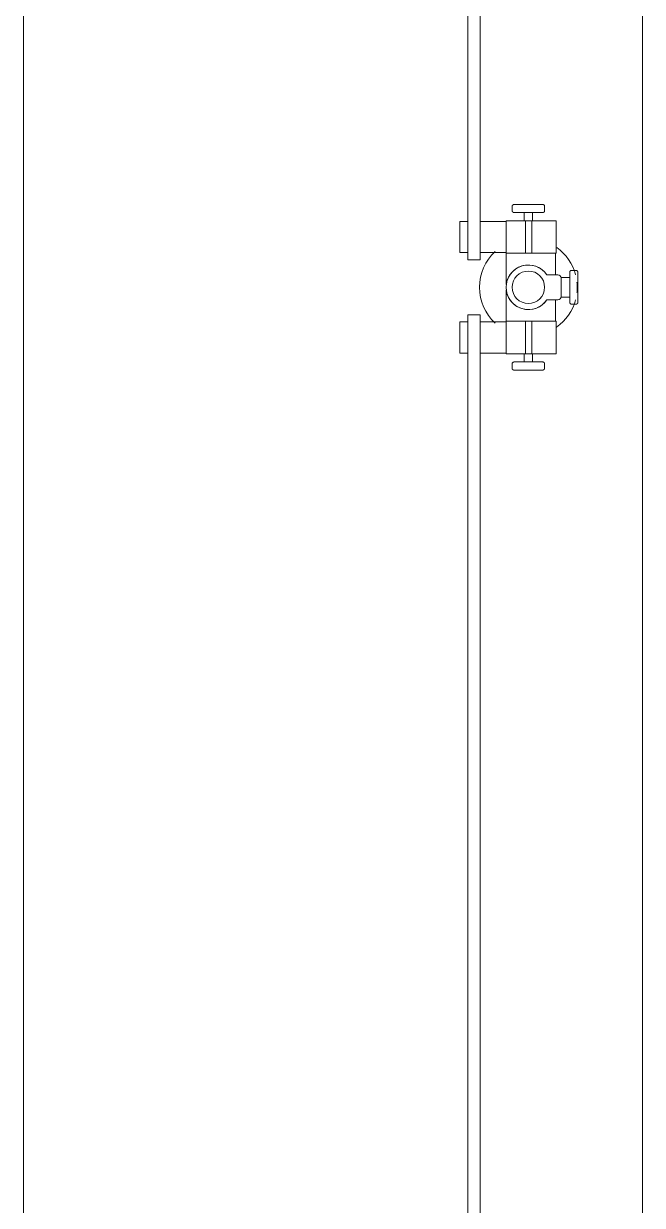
# Model space of a CAD drawing. Header units: inches. Extents: x -460 to 10305, y -938 to 5356.
# Drawn here: x 517.3 to 536.3, y 208.77 to 245.06 of the extents above; entities that cross this region are included whole.
import ezdxf

# ---------------------------------------------------------------- set-up
doc = ezdxf.new("R2010")
doc.units = ezdxf.units.IN
doc.header["$MEASUREMENT"] = 0
doc.layers.add('01-0263-G-DWG-BFP-ARCH$0$SP-CASE', color=11, linetype='Continuous', lineweight=13)

# ---------------------------------------------------------------- blocks, each defined once
blk = doc.blocks.new('01-0263-G-DWG-BFP-ARCH', base_point=(1295.158, 1352.862))
at = {"layer": '01-0263-G-DWG-BFP-ARCH$0$SP-CASE'}
for p, q in [((1812.195, 1522.069), (1812.195, 1772.819)), ((1831.195, 1522.069), (1831.195, 1694.507)), ((1825.835, 1588.41), (1825.835, 1646.223)), ((1826.21, 1646.223), (1826.21, 1588.41)), ((1827.195, 1589.048), (1827.195, 1588.923)), ((1827.57, 1588.86), (1827.57, 1588.61)), ((1827.695, 1588.86), (1827.57, 1588.86)), ((1827.82, 1588.86), (1827.695, 1588.86)), ((1827.82, 1588.61), (1827.82, 1588.86)), ((1828.195, 1588.923), (1828.195, 1589.048)), ((1825.835, 1588.589), (1825.585, 1588.589)), ((1825.585, 1588.11), (1825.585, 1588.589)), ((1825.835, 1587.41), (1825.835, 1588.41)), ((1827.015, 1588.589), (1826.21, 1588.589)), ((1826.21, 1588.41), (1826.21, 1587.41)), ((1827.61, 1588.61), (1827.015, 1588.61)), ((1827.015, 1587.61), (1827.015, 1588.61)), ((1827.61, 1588.61), (1827.796, 1588.61)), ((1827.61, 1588.61), (1827.61, 1587.61)), ((1827.796, 1588.61), (1828.545, 1588.61)), ((1827.796, 1587.61), (1827.796, 1588.61)), ((1828.545, 1587.61), (1828.545, 1588.61)), ((1825.585, 1587.632), (1825.585, 1588.11)), ((1825.585, 1587.632), (1825.835, 1587.632)), ((1825.835, 1587.41), (1826.21, 1587.41)), ((1826.21, 1587.632), (1827.015, 1587.632)), ((1827.015, 1587.61), (1827.015, 1586.647)), ((1827.015, 1587.61), (1827.61, 1587.61)), ((1827.796, 1587.61), (1827.61, 1587.61)), ((1828.545, 1587.61), (1827.796, 1587.61)), ((1828.524, 1586.951), (1828.524, 1587.61)), ((1829.155, 1587.085), (1829.025, 1587.085)), ((1829.155, 1587.085), (1829.025, 1587.085)), ((1828.262, 1586.951), (1828.524, 1586.951)), ((1828.602, 1586.951), (1828.262, 1586.951)), ((1828.602, 1586.951), (1828.262, 1586.951)), ((1828.963, 1586.866), (1828.703, 1586.866)), ((1828.963, 1586.866), (1828.703, 1586.866)), ((1828.703, 1586.282), (1828.703, 1586.851)), ((1828.703, 1586.282), (1828.703, 1586.851)), ((1828.963, 1586.566), (1828.963, 1586.826)), ((1828.963, 1586.826), (1828.963, 1586.566)), ((1827.015, 1586.485), (1827.015, 1585.523)), ((1828.703, 1586.266), (1828.963, 1586.266)), ((1828.703, 1586.266), (1828.963, 1586.266)), ((1828.963, 1586.307), (1828.963, 1586.566)), ((1828.963, 1586.566), (1828.963, 1586.307)), ((1828.262, 1586.181), (1828.602, 1586.181)), ((1828.524, 1586.181), (1828.262, 1586.181)), ((1828.262, 1586.181), (1828.602, 1586.181)), ((1828.524, 1585.523), (1828.524, 1586.181)), ((1829.025, 1586.048), (1829.155, 1586.048)), ((1829.025, 1586.048), (1829.155, 1586.048)), ((1825.835, 1585.501), (1825.585, 1585.501)), ((1825.585, 1585.023), (1825.585, 1585.501)), ((1826.21, 1585.723), (1825.835, 1585.723)), ((1825.835, 1584.723), (1825.835, 1585.723)), ((1826.21, 1585.723), (1826.21, 1584.723)), ((1827.015, 1585.501), (1826.21, 1585.501)), ((1827.61, 1585.523), (1827.015, 1585.523)), ((1827.015, 1584.523), (1827.015, 1585.523)), ((1827.61, 1585.523), (1827.015, 1585.523)), ((1827.015, 1585.523), (1827.61, 1585.523)), ((1827.61, 1585.523), (1827.61, 1584.523)), ((1827.61, 1585.523), (1827.796, 1585.523)), ((1827.796, 1585.523), (1828.545, 1585.523)), ((1827.796, 1584.523), (1827.796, 1585.523)), ((1828.545, 1584.523), (1828.545, 1585.523)), ((1825.585, 1584.544), (1825.585, 1585.023)), ((1825.585, 1584.544), (1825.835, 1584.544)), ((1825.835, 1526.91), (1825.835, 1584.723)), ((1826.21, 1584.723), (1826.21, 1526.91)), ((1826.21, 1584.544), (1827.015, 1584.544)), ((1827.015, 1584.523), (1827.61, 1584.523)), ((1827.015, 1584.523), (1827.61, 1584.523)), ((1827.61, 1584.523), (1827.015, 1584.523)), ((1827.57, 1584.523), (1827.57, 1584.273)), ((1827.796, 1584.523), (1827.61, 1584.523)), ((1828.545, 1584.523), (1827.796, 1584.523)), ((1827.82, 1584.273), (1827.82, 1584.523)), ((1827.195, 1584.21), (1827.195, 1584.085)), ((1827.695, 1584.273), (1827.57, 1584.273)), ((1827.82, 1584.273), (1827.695, 1584.273)), ((1828.195, 1584.085), (1828.195, 1584.21))]:
    blk.add_line(p, q, dxfattribs=at)
for points in [[(1827.195, 1589.048), (1827.195, 1589.05), (1827.195, 1589.053), (1827.196, 1589.055), (1827.196, 1589.058), (1827.196, 1589.06), (1827.197, 1589.063), (1827.198, 1589.065), (1827.198, 1589.067), (1827.199, 1589.07), (1827.2, 1589.072), (1827.201, 1589.074), (1827.202, 1589.077), (1827.203, 1589.079), (1827.205, 1589.081), (1827.206, 1589.083), (1827.207, 1589.085), (1827.209, 1589.087), (1827.211, 1589.089), (1827.212, 1589.091), (1827.214, 1589.093), (1827.216, 1589.094), (1827.218, 1589.096), (1827.22, 1589.097), (1827.222, 1589.099), (1827.224, 1589.1), (1827.226, 1589.102), (1827.228, 1589.103), (1827.23, 1589.104), (1827.233, 1589.105), (1827.235, 1589.106), (1827.237, 1589.107), (1827.24, 1589.108), (1827.242, 1589.108), (1827.245, 1589.109), (1827.247, 1589.109), (1827.249, 1589.11), (1827.252, 1589.11), (1827.254, 1589.11), (1827.257, 1589.11), (1827.258, 1589.11)], [(1827.258, 1588.86), (1827.255, 1588.86), (1827.253, 1588.86), (1827.25, 1588.861), (1827.248, 1588.861), (1827.245, 1588.861), (1827.243, 1588.862), (1827.24, 1588.863), (1827.238, 1588.863), (1827.236, 1588.864), (1827.233, 1588.865), (1827.231, 1588.866), (1827.229, 1588.867), (1827.227, 1588.868), (1827.224, 1588.87), (1827.222, 1588.871), (1827.22, 1588.873), (1827.218, 1588.874), (1827.216, 1588.876), (1827.215, 1588.877), (1827.213, 1588.879), (1827.211, 1588.881), (1827.209, 1588.883), (1827.208, 1588.885), (1827.206, 1588.887), (1827.205, 1588.889), (1827.204, 1588.891), (1827.202, 1588.893), (1827.201, 1588.895), (1827.2, 1588.898), (1827.199, 1588.9), (1827.198, 1588.902), (1827.198, 1588.905), (1827.197, 1588.907), (1827.196, 1588.91), (1827.196, 1588.912), (1827.196, 1588.915), (1827.195, 1588.917), (1827.195, 1588.92), (1827.195, 1588.922), (1827.195, 1588.923)], [(1827.695, 1589.11), (1827.678, 1589.11), (1827.66, 1589.11), (1827.643, 1589.11), (1827.625, 1589.11), (1827.608, 1589.11), (1827.591, 1589.11), (1827.574, 1589.11), (1827.557, 1589.11), (1827.541, 1589.11), (1827.525, 1589.11), (1827.509, 1589.11), (1827.493, 1589.11), (1827.478, 1589.11), (1827.463, 1589.11), (1827.448, 1589.11), (1827.434, 1589.11), (1827.42, 1589.11), (1827.407, 1589.11), (1827.394, 1589.11), (1827.381, 1589.11), (1827.369, 1589.11), (1827.358, 1589.11), (1827.347, 1589.11), (1827.337, 1589.11), (1827.327, 1589.11), (1827.318, 1589.11), (1827.309, 1589.11), (1827.301, 1589.11), (1827.294, 1589.11), (1827.287, 1589.11), (1827.281, 1589.11), (1827.276, 1589.11), (1827.271, 1589.11), (1827.267, 1589.11), (1827.264, 1589.11), (1827.261, 1589.11), (1827.259, 1589.11), (1827.258, 1589.11), (1827.258, 1589.11)], [(1827.258, 1589.11), (1827.258, 1589.11), (1827.259, 1589.11), (1827.261, 1589.11), (1827.263, 1589.11), (1827.266, 1589.11), (1827.27, 1589.11), (1827.275, 1589.11), (1827.28, 1589.11), (1827.286, 1589.11), (1827.292, 1589.11), (1827.299, 1589.11), (1827.307, 1589.11), (1827.315, 1589.11), (1827.324, 1589.11), (1827.334, 1589.11), (1827.344, 1589.11), (1827.355, 1589.11), (1827.366, 1589.11), (1827.378, 1589.11), (1827.39, 1589.11), (1827.403, 1589.11), (1827.416, 1589.11), (1827.43, 1589.11), (1827.444, 1589.11), (1827.459, 1589.11), (1827.474, 1589.11), (1827.489, 1589.11), (1827.504, 1589.11), (1827.52, 1589.11), (1827.537, 1589.11), (1827.553, 1589.11), (1827.57, 1589.11), (1827.587, 1589.11), (1827.604, 1589.11), (1827.621, 1589.11), (1827.638, 1589.11), (1827.655, 1589.11), (1827.673, 1589.11), (1827.69, 1589.11), (1827.695, 1589.11)], [(1827.574, 1588.86), (1827.557, 1588.86), (1827.541, 1588.86), (1827.525, 1588.86), (1827.509, 1588.86), (1827.493, 1588.86), (1827.478, 1588.86), (1827.463, 1588.86), (1827.448, 1588.86), (1827.434, 1588.86), (1827.42, 1588.86), (1827.407, 1588.86), (1827.394, 1588.86), (1827.381, 1588.86), (1827.369, 1588.86), (1827.358, 1588.86), (1827.347, 1588.86), (1827.337, 1588.86), (1827.327, 1588.86), (1827.318, 1588.86), (1827.309, 1588.86), (1827.301, 1588.86), (1827.294, 1588.86), (1827.287, 1588.86), (1827.281, 1588.86), (1827.276, 1588.86), (1827.271, 1588.86), (1827.267, 1588.86), (1827.264, 1588.86), (1827.261, 1588.86), (1827.259, 1588.86), (1827.258, 1588.86), (1827.258, 1588.86)], [(1827.258, 1588.86), (1827.258, 1588.86), (1827.259, 1588.86), (1827.261, 1588.86), (1827.263, 1588.86), (1827.266, 1588.86), (1827.27, 1588.86), (1827.275, 1588.86), (1827.28, 1588.86), (1827.286, 1588.86), (1827.292, 1588.86), (1827.299, 1588.86), (1827.307, 1588.86), (1827.315, 1588.86), (1827.324, 1588.86), (1827.334, 1588.86), (1827.344, 1588.86), (1827.355, 1588.86), (1827.366, 1588.86), (1827.378, 1588.86), (1827.39, 1588.86), (1827.403, 1588.86), (1827.416, 1588.86), (1827.43, 1588.86), (1827.444, 1588.86), (1827.459, 1588.86), (1827.474, 1588.86), (1827.489, 1588.86), (1827.504, 1588.86), (1827.52, 1588.86), (1827.537, 1588.86), (1827.553, 1588.86), (1827.57, 1588.86), (1827.587, 1588.86), (1827.604, 1588.86), (1827.621, 1588.86), (1827.638, 1588.86), (1827.655, 1588.86), (1827.673, 1588.86), (1827.69, 1588.86), (1827.695, 1588.86)], [(1827.695, 1589.11), (1827.713, 1589.11), (1827.73, 1589.11), (1827.747, 1589.11), (1827.765, 1589.11), (1827.782, 1589.11), (1827.799, 1589.11), (1827.816, 1589.11), (1827.833, 1589.11), (1827.849, 1589.11), (1827.865, 1589.11), (1827.881, 1589.11), (1827.897, 1589.11), (1827.912, 1589.11), (1827.927, 1589.11), (1827.942, 1589.11), (1827.956, 1589.11), (1827.97, 1589.11), (1827.984, 1589.11), (1827.996, 1589.11), (1828.009, 1589.11), (1828.021, 1589.11), (1828.032, 1589.11), (1828.043, 1589.11), (1828.053, 1589.11), (1828.063, 1589.11), (1828.072, 1589.11), (1828.081, 1589.11), (1828.089, 1589.11), (1828.096, 1589.11), (1828.103, 1589.11), (1828.109, 1589.11), (1828.114, 1589.11), (1828.119, 1589.11), (1828.123, 1589.11), (1828.126, 1589.11), (1828.129, 1589.11), (1828.131, 1589.11), (1828.132, 1589.11), (1828.133, 1589.11)], [(1828.133, 1589.11), (1828.132, 1589.11), (1828.131, 1589.11), (1828.129, 1589.11), (1828.127, 1589.11), (1828.124, 1589.11), (1828.12, 1589.11), (1828.116, 1589.11), (1828.11, 1589.11), (1828.105, 1589.11), (1828.098, 1589.11), (1828.091, 1589.11), (1828.083, 1589.11), (1828.075, 1589.11), (1828.066, 1589.11), (1828.056, 1589.11), (1828.046, 1589.11), (1828.035, 1589.11), (1828.024, 1589.11), (1828.012, 1589.11), (1828, 1589.11), (1827.987, 1589.11), (1827.974, 1589.11), (1827.96, 1589.11), (1827.946, 1589.11), (1827.931, 1589.11), (1827.917, 1589.11), (1827.901, 1589.11), (1827.886, 1589.11), (1827.87, 1589.11), (1827.854, 1589.11), (1827.837, 1589.11), (1827.821, 1589.11), (1827.804, 1589.11), (1827.787, 1589.11), (1827.769, 1589.11), (1827.752, 1589.11), (1827.735, 1589.11), (1827.717, 1589.11), (1827.7, 1589.11), (1827.695, 1589.11)], [(1827.695, 1588.86), (1827.713, 1588.86), (1827.73, 1588.86), (1827.747, 1588.86), (1827.765, 1588.86), (1827.782, 1588.86), (1827.799, 1588.86), (1827.816, 1588.86), (1827.833, 1588.86), (1827.849, 1588.86), (1827.865, 1588.86), (1827.881, 1588.86), (1827.897, 1588.86), (1827.912, 1588.86), (1827.927, 1588.86), (1827.942, 1588.86), (1827.956, 1588.86), (1827.97, 1588.86), (1827.984, 1588.86), (1827.996, 1588.86), (1828.009, 1588.86), (1828.021, 1588.86), (1828.032, 1588.86), (1828.043, 1588.86), (1828.053, 1588.86), (1828.063, 1588.86), (1828.072, 1588.86), (1828.081, 1588.86), (1828.089, 1588.86), (1828.096, 1588.86), (1828.103, 1588.86), (1828.109, 1588.86), (1828.114, 1588.86), (1828.119, 1588.86), (1828.123, 1588.86), (1828.126, 1588.86), (1828.129, 1588.86), (1828.131, 1588.86), (1828.132, 1588.86), (1828.133, 1588.86)], [(1828.133, 1588.86), (1828.132, 1588.86), (1828.131, 1588.86), (1828.129, 1588.86), (1828.127, 1588.86), (1828.124, 1588.86), (1828.12, 1588.86), (1828.116, 1588.86), (1828.11, 1588.86), (1828.105, 1588.86), (1828.098, 1588.86), (1828.091, 1588.86), (1828.083, 1588.86), (1828.075, 1588.86), (1828.066, 1588.86), (1828.056, 1588.86), (1828.046, 1588.86), (1828.035, 1588.86), (1828.024, 1588.86), (1828.012, 1588.86), (1828, 1588.86), (1827.987, 1588.86), (1827.974, 1588.86), (1827.96, 1588.86), (1827.946, 1588.86), (1827.931, 1588.86), (1827.917, 1588.86), (1827.901, 1588.86), (1827.886, 1588.86), (1827.87, 1588.86), (1827.854, 1588.86), (1827.837, 1588.86), (1827.821, 1588.86)], [(1828.133, 1589.11), (1828.135, 1589.11), (1828.138, 1589.11), (1828.14, 1589.11), (1828.143, 1589.109), (1828.145, 1589.109), (1828.147, 1589.108), (1828.15, 1589.108), (1828.152, 1589.107), (1828.155, 1589.106), (1828.157, 1589.105), (1828.159, 1589.104), (1828.161, 1589.103), (1828.164, 1589.102), (1828.166, 1589.101), (1828.168, 1589.099), (1828.17, 1589.098), (1828.172, 1589.096), (1828.174, 1589.095), (1828.176, 1589.093), (1828.177, 1589.091), (1828.179, 1589.089), (1828.181, 1589.088), (1828.182, 1589.086), (1828.184, 1589.084), (1828.185, 1589.081), (1828.186, 1589.079), (1828.188, 1589.077), (1828.189, 1589.075), (1828.19, 1589.073), (1828.191, 1589.07), (1828.192, 1589.068), (1828.192, 1589.066), (1828.193, 1589.063), (1828.194, 1589.061), (1828.194, 1589.058), (1828.195, 1589.056), (1828.195, 1589.053), (1828.195, 1589.051), (1828.195, 1589.048), (1828.195, 1589.048)], [(1828.195, 1588.923), (1828.195, 1588.92), (1828.195, 1588.918), (1828.195, 1588.915), (1828.194, 1588.913), (1828.194, 1588.91), (1828.193, 1588.908), (1828.193, 1588.905), (1828.192, 1588.903), (1828.191, 1588.901), (1828.19, 1588.898), (1828.189, 1588.896), (1828.188, 1588.894), (1828.187, 1588.892), (1828.186, 1588.889), (1828.184, 1588.887), (1828.183, 1588.885), (1828.181, 1588.883), (1828.18, 1588.881), (1828.178, 1588.88), (1828.176, 1588.878), (1828.174, 1588.876), (1828.172, 1588.875), (1828.17, 1588.873), (1828.168, 1588.871), (1828.166, 1588.87), (1828.164, 1588.869), (1828.162, 1588.868), (1828.16, 1588.866), (1828.158, 1588.865), (1828.155, 1588.864), (1828.153, 1588.864), (1828.151, 1588.863), (1828.148, 1588.862), (1828.146, 1588.862), (1828.143, 1588.861), (1828.141, 1588.861), (1828.138, 1588.86), (1828.136, 1588.86), (1828.133, 1588.86), (1828.133, 1588.86)], [(1828.963, 1587.023), (1828.963, 1587.025), (1828.963, 1587.028), (1828.963, 1587.03), (1828.963, 1587.033), (1828.964, 1587.035), (1828.964, 1587.038), (1828.965, 1587.04), (1828.966, 1587.042), (1828.967, 1587.045), (1828.968, 1587.047), (1828.969, 1587.049), (1828.97, 1587.052), (1828.971, 1587.054), (1828.972, 1587.056), (1828.974, 1587.058), (1828.975, 1587.06), (1828.976, 1587.062), (1828.978, 1587.064), (1828.98, 1587.066), (1828.982, 1587.068), (1828.983, 1587.069), (1828.985, 1587.071), (1828.987, 1587.072), (1828.989, 1587.074), (1828.991, 1587.075), (1828.993, 1587.077), (1828.996, 1587.078), (1828.998, 1587.079), (1829, 1587.08), (1829.002, 1587.081), (1829.005, 1587.082), (1829.007, 1587.083), (1829.01, 1587.083), (1829.012, 1587.084), (1829.014, 1587.084), (1829.017, 1587.085), (1829.019, 1587.085), (1829.022, 1587.085), (1829.024, 1587.085), (1829.025, 1587.085)], [(1828.963, 1587.023), (1828.963, 1587.025), (1828.963, 1587.028), (1828.963, 1587.03), (1828.963, 1587.033), (1828.964, 1587.035), (1828.964, 1587.038), (1828.965, 1587.04), (1828.966, 1587.042), (1828.967, 1587.045), (1828.968, 1587.047), (1828.969, 1587.049), (1828.97, 1587.052), (1828.971, 1587.054), (1828.972, 1587.056), (1828.974, 1587.058), (1828.975, 1587.06), (1828.976, 1587.062), (1828.978, 1587.064), (1828.98, 1587.066), (1828.982, 1587.068), (1828.983, 1587.069), (1828.985, 1587.071), (1828.987, 1587.072), (1828.989, 1587.074), (1828.991, 1587.075), (1828.993, 1587.077), (1828.996, 1587.078), (1828.998, 1587.079), (1829, 1587.08), (1829.002, 1587.081), (1829.005, 1587.082), (1829.007, 1587.083), (1829.01, 1587.083), (1829.012, 1587.084), (1829.014, 1587.084), (1829.017, 1587.085), (1829.019, 1587.085), (1829.022, 1587.085), (1829.024, 1587.085), (1829.025, 1587.085)], [(1828.963, 1586.824), (1828.963, 1586.839), (1828.963, 1586.853), (1828.963, 1586.867), (1828.963, 1586.881), (1828.963, 1586.894), (1828.963, 1586.906), (1828.963, 1586.918), (1828.963, 1586.929), (1828.963, 1586.94), (1828.963, 1586.95), (1828.963, 1586.96), (1828.963, 1586.969), (1828.963, 1586.977), (1828.963, 1586.985), (1828.963, 1586.992), (1828.963, 1586.998), (1828.963, 1587.004), (1828.963, 1587.008), (1828.963, 1587.013), (1828.963, 1587.016), (1828.963, 1587.019), (1828.963, 1587.021), (1828.963, 1587.022), (1828.963, 1587.023)], [(1828.963, 1587.023), (1828.963, 1587.022), (1828.963, 1587.021), (1828.963, 1587.019), (1828.963, 1587.017), (1828.963, 1587.014), (1828.963, 1587.01), (1828.963, 1587.005), (1828.963, 1587), (1828.963, 1586.993), (1828.963, 1586.987), (1828.963, 1586.979), (1828.963, 1586.971), (1828.963, 1586.962), (1828.963, 1586.953), (1828.963, 1586.943), (1828.963, 1586.932), (1828.963, 1586.921), (1828.963, 1586.909), (1828.963, 1586.897), (1828.963, 1586.884), (1828.963, 1586.871), (1828.963, 1586.857), (1828.963, 1586.843), (1828.963, 1586.828), (1828.963, 1586.813), (1828.963, 1586.797), (1828.963, 1586.781), (1828.963, 1586.765), (1828.963, 1586.749), (1828.963, 1586.732), (1828.963, 1586.715), (1828.963, 1586.697), (1828.963, 1586.68), (1828.963, 1586.662), (1828.963, 1586.644), (1828.963, 1586.626), (1828.963, 1586.608), (1828.963, 1586.59), (1828.963, 1586.571), (1828.963, 1586.566)], [(1828.963, 1586.824), (1828.963, 1586.839), (1828.963, 1586.853), (1828.963, 1586.867), (1828.963, 1586.881), (1828.963, 1586.894), (1828.963, 1586.906), (1828.963, 1586.918), (1828.963, 1586.929), (1828.963, 1586.94), (1828.963, 1586.95), (1828.963, 1586.96), (1828.963, 1586.969), (1828.963, 1586.977), (1828.963, 1586.985), (1828.963, 1586.992), (1828.963, 1586.998), (1828.963, 1587.004), (1828.963, 1587.008), (1828.963, 1587.013), (1828.963, 1587.016), (1828.963, 1587.019), (1828.963, 1587.021), (1828.963, 1587.022), (1828.963, 1587.023)], [(1828.963, 1587.023), (1828.963, 1587.022), (1828.963, 1587.021), (1828.963, 1587.019), (1828.963, 1587.017), (1828.963, 1587.014), (1828.963, 1587.01), (1828.963, 1587.005), (1828.963, 1587), (1828.963, 1586.993), (1828.963, 1586.987), (1828.963, 1586.979), (1828.963, 1586.971), (1828.963, 1586.962), (1828.963, 1586.953), (1828.963, 1586.943), (1828.963, 1586.932), (1828.963, 1586.921), (1828.963, 1586.909), (1828.963, 1586.897), (1828.963, 1586.884), (1828.963, 1586.871), (1828.963, 1586.857), (1828.963, 1586.843), (1828.963, 1586.828), (1828.963, 1586.813), (1828.963, 1586.797), (1828.963, 1586.781), (1828.963, 1586.765), (1828.963, 1586.749), (1828.963, 1586.732), (1828.963, 1586.715), (1828.963, 1586.697), (1828.963, 1586.68), (1828.963, 1586.662), (1828.963, 1586.644), (1828.963, 1586.626), (1828.963, 1586.608), (1828.963, 1586.59), (1828.963, 1586.571), (1828.963, 1586.566)], [(1829.155, 1587.085), (1829.158, 1587.085), (1829.16, 1587.085), (1829.163, 1587.085), (1829.165, 1587.084), (1829.168, 1587.084), (1829.17, 1587.083), (1829.172, 1587.083), (1829.175, 1587.082), (1829.177, 1587.081), (1829.179, 1587.08), (1829.182, 1587.079), (1829.184, 1587.078), (1829.186, 1587.077), (1829.188, 1587.076), (1829.19, 1587.074), (1829.192, 1587.073), (1829.194, 1587.071), (1829.196, 1587.07), (1829.198, 1587.068), (1829.2, 1587.066), (1829.202, 1587.064), (1829.203, 1587.063), (1829.205, 1587.061), (1829.206, 1587.059), (1829.208, 1587.056), (1829.209, 1587.054), (1829.21, 1587.052), (1829.211, 1587.05), (1829.212, 1587.048), (1829.213, 1587.045), (1829.214, 1587.043), (1829.215, 1587.041), (1829.216, 1587.038), (1829.216, 1587.036), (1829.217, 1587.033), (1829.217, 1587.031), (1829.217, 1587.028), (1829.218, 1587.026), (1829.218, 1587.023), (1829.218, 1587.023)], [(1829.155, 1587.085), (1829.158, 1587.085), (1829.16, 1587.085), (1829.163, 1587.085), (1829.165, 1587.084), (1829.168, 1587.084), (1829.17, 1587.083), (1829.172, 1587.083), (1829.175, 1587.082), (1829.177, 1587.081), (1829.179, 1587.08), (1829.182, 1587.079), (1829.184, 1587.078), (1829.186, 1587.077), (1829.188, 1587.076), (1829.19, 1587.074), (1829.192, 1587.073), (1829.194, 1587.071), (1829.196, 1587.07), (1829.198, 1587.068), (1829.2, 1587.066), (1829.202, 1587.064), (1829.203, 1587.063), (1829.205, 1587.061), (1829.206, 1587.059), (1829.208, 1587.056), (1829.209, 1587.054), (1829.21, 1587.052), (1829.211, 1587.05), (1829.212, 1587.048), (1829.213, 1587.045), (1829.214, 1587.043), (1829.215, 1587.041), (1829.216, 1587.038), (1829.216, 1587.036), (1829.217, 1587.033), (1829.217, 1587.031), (1829.217, 1587.028), (1829.218, 1587.026), (1829.218, 1587.023), (1829.218, 1587.023)], [(1829.218, 1586.566), (1829.218, 1586.585), (1829.218, 1586.603), (1829.218, 1586.621), (1829.218, 1586.639), (1829.218, 1586.657), (1829.218, 1586.675), (1829.218, 1586.693), (1829.218, 1586.71), (1829.218, 1586.727), (1829.218, 1586.744), (1829.218, 1586.761), (1829.218, 1586.777), (1829.218, 1586.793), (1829.218, 1586.809), (1829.218, 1586.824), (1829.218, 1586.839), (1829.218, 1586.853), (1829.218, 1586.867), (1829.218, 1586.881), (1829.218, 1586.894), (1829.218, 1586.906), (1829.218, 1586.918), (1829.218, 1586.929), (1829.218, 1586.94), (1829.218, 1586.95), (1829.218, 1586.96), (1829.218, 1586.969), (1829.218, 1586.977), (1829.218, 1586.985), (1829.218, 1586.992), (1829.218, 1586.998), (1829.218, 1587.004), (1829.218, 1587.008), (1829.218, 1587.013), (1829.218, 1587.016), (1829.218, 1587.019), (1829.218, 1587.021), (1829.218, 1587.022), (1829.218, 1587.023)], [(1829.218, 1587.023), (1829.218, 1587.022), (1829.218, 1587.021), (1829.218, 1587.019), (1829.218, 1587.017), (1829.218, 1587.014), (1829.218, 1587.01), (1829.218, 1587.005), (1829.218, 1587), (1829.218, 1586.993), (1829.218, 1586.987), (1829.218, 1586.979), (1829.218, 1586.971), (1829.218, 1586.962), (1829.218, 1586.953), (1829.218, 1586.943), (1829.218, 1586.932), (1829.218, 1586.921), (1829.218, 1586.909), (1829.218, 1586.897), (1829.218, 1586.884), (1829.218, 1586.871), (1829.218, 1586.857), (1829.218, 1586.843), (1829.218, 1586.828), (1829.218, 1586.813), (1829.218, 1586.797), (1829.218, 1586.781), (1829.218, 1586.765), (1829.218, 1586.749), (1829.218, 1586.732), (1829.218, 1586.715), (1829.218, 1586.697), (1829.218, 1586.68), (1829.218, 1586.662), (1829.218, 1586.644), (1829.218, 1586.626), (1829.218, 1586.608), (1829.218, 1586.59), (1829.218, 1586.571), (1829.218, 1586.566)], [(1829.218, 1586.566), (1829.218, 1586.585), (1829.218, 1586.603), (1829.218, 1586.621), (1829.218, 1586.639), (1829.218, 1586.657), (1829.218, 1586.675), (1829.218, 1586.693), (1829.218, 1586.71), (1829.218, 1586.727), (1829.218, 1586.744), (1829.218, 1586.761), (1829.218, 1586.777), (1829.218, 1586.793), (1829.218, 1586.809), (1829.218, 1586.824), (1829.218, 1586.839), (1829.218, 1586.853), (1829.218, 1586.867), (1829.218, 1586.881), (1829.218, 1586.894), (1829.218, 1586.906), (1829.218, 1586.918), (1829.218, 1586.929), (1829.218, 1586.94), (1829.218, 1586.95), (1829.218, 1586.96), (1829.218, 1586.969), (1829.218, 1586.977), (1829.218, 1586.985), (1829.218, 1586.992), (1829.218, 1586.998), (1829.218, 1587.004), (1829.218, 1587.008), (1829.218, 1587.013), (1829.218, 1587.016), (1829.218, 1587.019), (1829.218, 1587.021), (1829.218, 1587.022), (1829.218, 1587.023)], [(1829.218, 1587.023), (1829.218, 1587.022), (1829.218, 1587.021), (1829.218, 1587.019), (1829.218, 1587.017), (1829.218, 1587.014), (1829.218, 1587.01), (1829.218, 1587.005), (1829.218, 1587), (1829.218, 1586.993), (1829.218, 1586.987), (1829.218, 1586.979), (1829.218, 1586.971), (1829.218, 1586.962), (1829.218, 1586.953), (1829.218, 1586.943), (1829.218, 1586.932), (1829.218, 1586.921), (1829.218, 1586.909), (1829.218, 1586.897), (1829.218, 1586.884), (1829.218, 1586.871), (1829.218, 1586.857), (1829.218, 1586.843), (1829.218, 1586.828), (1829.218, 1586.813), (1829.218, 1586.797), (1829.218, 1586.781), (1829.218, 1586.765), (1829.218, 1586.749), (1829.218, 1586.732), (1829.218, 1586.715), (1829.218, 1586.697), (1829.218, 1586.68), (1829.218, 1586.662), (1829.218, 1586.644), (1829.218, 1586.626), (1829.218, 1586.608), (1829.218, 1586.59), (1829.218, 1586.571), (1829.218, 1586.566)], [(1828.963, 1586.566), (1828.963, 1586.548), (1828.963, 1586.53), (1828.963, 1586.512), (1828.963, 1586.494), (1828.963, 1586.476), (1828.963, 1586.458), (1828.963, 1586.44), (1828.963, 1586.423), (1828.963, 1586.406), (1828.963, 1586.389), (1828.963, 1586.372), (1828.963, 1586.356), (1828.963, 1586.34), (1828.963, 1586.324), (1828.963, 1586.309), (1828.963, 1586.294), (1828.963, 1586.28), (1828.963, 1586.266), (1828.963, 1586.252), (1828.963, 1586.239), (1828.963, 1586.227), (1828.963, 1586.215), (1828.963, 1586.203), (1828.963, 1586.193), (1828.963, 1586.183), (1828.963, 1586.173), (1828.963, 1586.164), (1828.963, 1586.156), (1828.963, 1586.148), (1828.963, 1586.141), (1828.963, 1586.135), (1828.963, 1586.129), (1828.963, 1586.124), (1828.963, 1586.12), (1828.963, 1586.117), (1828.963, 1586.114), (1828.963, 1586.112), (1828.963, 1586.111), (1828.963, 1586.11)], [(1828.963, 1586.566), (1828.963, 1586.548), (1828.963, 1586.53), (1828.963, 1586.512), (1828.963, 1586.494), (1828.963, 1586.476), (1828.963, 1586.458), (1828.963, 1586.44), (1828.963, 1586.423), (1828.963, 1586.406), (1828.963, 1586.389), (1828.963, 1586.372), (1828.963, 1586.356), (1828.963, 1586.34), (1828.963, 1586.324), (1828.963, 1586.309), (1828.963, 1586.294), (1828.963, 1586.28), (1828.963, 1586.266), (1828.963, 1586.252), (1828.963, 1586.239), (1828.963, 1586.227), (1828.963, 1586.215), (1828.963, 1586.203), (1828.963, 1586.193), (1828.963, 1586.183), (1828.963, 1586.173), (1828.963, 1586.164), (1828.963, 1586.156), (1828.963, 1586.148), (1828.963, 1586.141), (1828.963, 1586.135), (1828.963, 1586.129), (1828.963, 1586.124), (1828.963, 1586.12), (1828.963, 1586.117), (1828.963, 1586.114), (1828.963, 1586.112), (1828.963, 1586.111), (1828.963, 1586.11)], [(1828.963, 1586.11), (1828.963, 1586.111), (1828.963, 1586.112), (1828.963, 1586.113), (1828.963, 1586.116), (1828.963, 1586.119), (1828.963, 1586.123), (1828.963, 1586.128), (1828.963, 1586.133), (1828.963, 1586.139), (1828.963, 1586.146), (1828.963, 1586.154), (1828.963, 1586.162), (1828.963, 1586.17), (1828.963, 1586.18), (1828.963, 1586.19), (1828.963, 1586.2), (1828.963, 1586.212), (1828.963, 1586.223), (1828.963, 1586.236), (1828.963, 1586.249), (1828.963, 1586.262), (1828.963, 1586.276), (1828.963, 1586.29), (1828.963, 1586.305)], [(1828.963, 1586.11), (1828.963, 1586.111), (1828.963, 1586.112), (1828.963, 1586.113), (1828.963, 1586.116), (1828.963, 1586.119), (1828.963, 1586.123), (1828.963, 1586.128), (1828.963, 1586.133), (1828.963, 1586.139), (1828.963, 1586.146), (1828.963, 1586.154), (1828.963, 1586.162), (1828.963, 1586.17), (1828.963, 1586.18), (1828.963, 1586.19), (1828.963, 1586.2), (1828.963, 1586.212), (1828.963, 1586.223), (1828.963, 1586.236), (1828.963, 1586.249), (1828.963, 1586.262), (1828.963, 1586.276), (1828.963, 1586.29), (1828.963, 1586.305)], [(1829.218, 1586.566), (1829.218, 1586.548), (1829.218, 1586.53), (1829.218, 1586.512), (1829.218, 1586.494), (1829.218, 1586.476), (1829.218, 1586.458), (1829.218, 1586.44), (1829.218, 1586.423), (1829.218, 1586.406), (1829.218, 1586.389), (1829.218, 1586.372), (1829.218, 1586.356), (1829.218, 1586.34), (1829.218, 1586.324), (1829.218, 1586.309), (1829.218, 1586.294), (1829.218, 1586.28), (1829.218, 1586.266), (1829.218, 1586.252), (1829.218, 1586.239), (1829.218, 1586.227), (1829.218, 1586.215), (1829.218, 1586.203), (1829.218, 1586.193), (1829.218, 1586.183), (1829.218, 1586.173), (1829.218, 1586.164), (1829.218, 1586.156), (1829.218, 1586.148), (1829.218, 1586.141), (1829.218, 1586.135), (1829.218, 1586.129), (1829.218, 1586.124), (1829.218, 1586.12), (1829.218, 1586.117), (1829.218, 1586.114), (1829.218, 1586.112), (1829.218, 1586.111), (1829.218, 1586.11)], [(1829.218, 1586.11), (1829.218, 1586.111), (1829.218, 1586.112), (1829.218, 1586.113), (1829.218, 1586.116), (1829.218, 1586.119), (1829.218, 1586.123), (1829.218, 1586.128), (1829.218, 1586.133), (1829.218, 1586.139), (1829.218, 1586.146), (1829.218, 1586.154), (1829.218, 1586.162), (1829.218, 1586.17), (1829.218, 1586.18), (1829.218, 1586.19), (1829.218, 1586.2), (1829.218, 1586.212), (1829.218, 1586.223), (1829.218, 1586.236), (1829.218, 1586.249), (1829.218, 1586.262), (1829.218, 1586.276), (1829.218, 1586.29), (1829.218, 1586.305), (1829.218, 1586.32), (1829.218, 1586.335), (1829.218, 1586.351), (1829.218, 1586.368), (1829.218, 1586.384), (1829.218, 1586.401), (1829.218, 1586.418), (1829.218, 1586.436), (1829.218, 1586.453), (1829.218, 1586.471), (1829.218, 1586.489), (1829.218, 1586.507), (1829.218, 1586.525), (1829.218, 1586.543), (1829.218, 1586.562), (1829.218, 1586.566)], [(1829.218, 1586.566), (1829.218, 1586.548), (1829.218, 1586.53), (1829.218, 1586.512), (1829.218, 1586.494), (1829.218, 1586.476), (1829.218, 1586.458), (1829.218, 1586.44), (1829.218, 1586.423), (1829.218, 1586.406), (1829.218, 1586.389), (1829.218, 1586.372), (1829.218, 1586.356), (1829.218, 1586.34), (1829.218, 1586.324), (1829.218, 1586.309), (1829.218, 1586.294), (1829.218, 1586.28), (1829.218, 1586.266), (1829.218, 1586.252), (1829.218, 1586.239), (1829.218, 1586.227), (1829.218, 1586.215), (1829.218, 1586.203), (1829.218, 1586.193), (1829.218, 1586.183), (1829.218, 1586.173), (1829.218, 1586.164), (1829.218, 1586.156), (1829.218, 1586.148), (1829.218, 1586.141), (1829.218, 1586.135), (1829.218, 1586.129), (1829.218, 1586.124), (1829.218, 1586.12), (1829.218, 1586.117), (1829.218, 1586.114), (1829.218, 1586.112), (1829.218, 1586.111), (1829.218, 1586.11)], [(1829.218, 1586.11), (1829.218, 1586.111), (1829.218, 1586.112), (1829.218, 1586.113), (1829.218, 1586.116), (1829.218, 1586.119), (1829.218, 1586.123), (1829.218, 1586.128), (1829.218, 1586.133), (1829.218, 1586.139), (1829.218, 1586.146), (1829.218, 1586.154), (1829.218, 1586.162), (1829.218, 1586.17), (1829.218, 1586.18), (1829.218, 1586.19), (1829.218, 1586.2), (1829.218, 1586.212), (1829.218, 1586.223), (1829.218, 1586.236), (1829.218, 1586.249), (1829.218, 1586.262), (1829.218, 1586.276), (1829.218, 1586.29), (1829.218, 1586.305), (1829.218, 1586.32), (1829.218, 1586.335), (1829.218, 1586.351), (1829.218, 1586.368), (1829.218, 1586.384), (1829.218, 1586.401), (1829.218, 1586.418), (1829.218, 1586.436), (1829.218, 1586.453), (1829.218, 1586.471), (1829.218, 1586.489), (1829.218, 1586.507), (1829.218, 1586.525), (1829.218, 1586.543), (1829.218, 1586.562), (1829.218, 1586.566)], [(1829.025, 1586.048), (1829.023, 1586.048), (1829.02, 1586.048), (1829.018, 1586.048), (1829.015, 1586.048), (1829.013, 1586.049), (1829.01, 1586.049), (1829.008, 1586.05), (1829.005, 1586.051), (1829.003, 1586.052), (1829.001, 1586.053), (1828.998, 1586.054), (1828.996, 1586.055), (1828.994, 1586.056), (1828.992, 1586.057), (1828.99, 1586.059), (1828.988, 1586.06), (1828.986, 1586.062), (1828.984, 1586.063), (1828.982, 1586.065), (1828.98, 1586.067), (1828.979, 1586.068), (1828.977, 1586.07), (1828.975, 1586.072), (1828.974, 1586.074), (1828.973, 1586.076), (1828.971, 1586.079), (1828.97, 1586.081), (1828.969, 1586.083), (1828.968, 1586.085), (1828.967, 1586.088), (1828.966, 1586.09), (1828.965, 1586.092), (1828.965, 1586.095), (1828.964, 1586.097), (1828.964, 1586.1), (1828.963, 1586.102), (1828.963, 1586.105), (1828.963, 1586.107), (1828.963, 1586.11), (1828.963, 1586.11)], [(1829.025, 1586.048), (1829.023, 1586.048), (1829.02, 1586.048), (1829.018, 1586.048), (1829.015, 1586.048), (1829.013, 1586.049), (1829.01, 1586.049), (1829.008, 1586.05), (1829.005, 1586.051), (1829.003, 1586.052), (1829.001, 1586.053), (1828.998, 1586.054), (1828.996, 1586.055), (1828.994, 1586.056), (1828.992, 1586.057), (1828.99, 1586.059), (1828.988, 1586.06), (1828.986, 1586.062), (1828.984, 1586.063), (1828.982, 1586.065), (1828.98, 1586.067), (1828.979, 1586.068), (1828.977, 1586.07), (1828.975, 1586.072), (1828.974, 1586.074), (1828.973, 1586.076), (1828.971, 1586.079), (1828.97, 1586.081), (1828.969, 1586.083), (1828.968, 1586.085), (1828.967, 1586.088), (1828.966, 1586.09), (1828.965, 1586.092), (1828.965, 1586.095), (1828.964, 1586.097), (1828.964, 1586.1), (1828.963, 1586.102), (1828.963, 1586.105), (1828.963, 1586.107), (1828.963, 1586.11), (1828.963, 1586.11)], [(1829.218, 1586.11), (1829.218, 1586.108), (1829.217, 1586.105), (1829.217, 1586.103), (1829.217, 1586.1), (1829.216, 1586.098), (1829.216, 1586.095), (1829.215, 1586.093), (1829.214, 1586.091), (1829.214, 1586.088), (1829.213, 1586.086), (1829.212, 1586.084), (1829.211, 1586.081), (1829.209, 1586.079), (1829.208, 1586.077), (1829.207, 1586.075), (1829.205, 1586.073), (1829.204, 1586.071), (1829.202, 1586.069), (1829.2, 1586.067), (1829.199, 1586.065), (1829.197, 1586.064), (1829.195, 1586.062), (1829.193, 1586.06), (1829.191, 1586.059), (1829.189, 1586.058), (1829.187, 1586.056), (1829.185, 1586.055), (1829.182, 1586.054), (1829.18, 1586.053), (1829.178, 1586.052), (1829.175, 1586.051), (1829.173, 1586.05), (1829.171, 1586.05), (1829.168, 1586.049), (1829.166, 1586.049), (1829.163, 1586.048), (1829.161, 1586.048), (1829.158, 1586.048), (1829.156, 1586.048), (1829.155, 1586.048)], [(1829.218, 1586.11), (1829.218, 1586.108), (1829.217, 1586.105), (1829.217, 1586.103), (1829.217, 1586.1), (1829.216, 1586.098), (1829.216, 1586.095), (1829.215, 1586.093), (1829.214, 1586.091), (1829.214, 1586.088), (1829.213, 1586.086), (1829.212, 1586.084), (1829.211, 1586.081), (1829.209, 1586.079), (1829.208, 1586.077), (1829.207, 1586.075), (1829.205, 1586.073), (1829.204, 1586.071), (1829.202, 1586.069), (1829.2, 1586.067), (1829.199, 1586.065), (1829.197, 1586.064), (1829.195, 1586.062), (1829.193, 1586.06), (1829.191, 1586.059), (1829.189, 1586.058), (1829.187, 1586.056), (1829.185, 1586.055), (1829.182, 1586.054), (1829.18, 1586.053), (1829.178, 1586.052), (1829.175, 1586.051), (1829.173, 1586.05), (1829.171, 1586.05), (1829.168, 1586.049), (1829.166, 1586.049), (1829.163, 1586.048), (1829.161, 1586.048), (1829.158, 1586.048), (1829.156, 1586.048), (1829.155, 1586.048)], [(1827.195, 1584.21), (1827.195, 1584.213), (1827.195, 1584.215), (1827.196, 1584.218), (1827.196, 1584.22), (1827.196, 1584.223), (1827.197, 1584.225), (1827.198, 1584.227), (1827.198, 1584.23), (1827.199, 1584.232), (1827.2, 1584.235), (1827.201, 1584.237), (1827.202, 1584.239), (1827.203, 1584.241), (1827.205, 1584.243), (1827.206, 1584.245), (1827.207, 1584.248), (1827.209, 1584.249), (1827.211, 1584.251), (1827.212, 1584.253), (1827.214, 1584.255), (1827.216, 1584.257), (1827.218, 1584.258), (1827.22, 1584.26), (1827.222, 1584.261), (1827.224, 1584.263), (1827.226, 1584.264), (1827.228, 1584.265), (1827.23, 1584.266), (1827.233, 1584.267), (1827.235, 1584.268), (1827.237, 1584.269), (1827.24, 1584.27), (1827.242, 1584.271), (1827.245, 1584.271), (1827.247, 1584.272), (1827.249, 1584.272), (1827.252, 1584.272), (1827.254, 1584.273), (1827.257, 1584.273), (1827.258, 1584.273)], [(1827.258, 1584.023), (1827.255, 1584.023), (1827.253, 1584.023), (1827.25, 1584.023), (1827.248, 1584.023), (1827.245, 1584.024), (1827.243, 1584.024), (1827.24, 1584.025), (1827.238, 1584.026), (1827.236, 1584.027), (1827.233, 1584.028), (1827.231, 1584.029), (1827.229, 1584.03), (1827.227, 1584.031), (1827.224, 1584.032), (1827.222, 1584.034), (1827.22, 1584.035), (1827.218, 1584.037), (1827.216, 1584.038), (1827.215, 1584.04), (1827.213, 1584.042), (1827.211, 1584.043), (1827.209, 1584.045), (1827.208, 1584.047), (1827.206, 1584.049), (1827.205, 1584.051), (1827.204, 1584.054), (1827.202, 1584.056), (1827.201, 1584.058), (1827.2, 1584.06), (1827.199, 1584.063), (1827.198, 1584.065), (1827.198, 1584.067), (1827.197, 1584.07), (1827.196, 1584.072), (1827.196, 1584.075), (1827.196, 1584.077), (1827.195, 1584.08), (1827.195, 1584.082), (1827.195, 1584.085), (1827.195, 1584.085)], [(1827.695, 1584.273), (1827.678, 1584.273), (1827.66, 1584.273), (1827.643, 1584.273), (1827.625, 1584.273), (1827.608, 1584.273), (1827.591, 1584.273), (1827.574, 1584.273), (1827.557, 1584.273), (1827.541, 1584.273), (1827.525, 1584.273), (1827.509, 1584.273), (1827.493, 1584.273), (1827.478, 1584.273), (1827.463, 1584.273), (1827.448, 1584.273), (1827.434, 1584.273), (1827.42, 1584.273), (1827.407, 1584.273), (1827.394, 1584.273), (1827.381, 1584.273), (1827.369, 1584.273), (1827.358, 1584.273), (1827.347, 1584.273), (1827.337, 1584.273), (1827.327, 1584.273), (1827.318, 1584.273), (1827.309, 1584.273), (1827.301, 1584.273), (1827.294, 1584.273), (1827.287, 1584.273), (1827.281, 1584.273), (1827.276, 1584.273), (1827.271, 1584.273), (1827.267, 1584.273), (1827.264, 1584.273), (1827.261, 1584.273), (1827.259, 1584.273), (1827.258, 1584.273), (1827.258, 1584.273)], [(1827.258, 1584.273), (1827.258, 1584.273), (1827.259, 1584.273), (1827.261, 1584.273), (1827.263, 1584.273), (1827.266, 1584.273), (1827.27, 1584.273), (1827.275, 1584.273), (1827.28, 1584.273), (1827.286, 1584.273), (1827.292, 1584.273), (1827.299, 1584.273), (1827.307, 1584.273), (1827.315, 1584.273), (1827.324, 1584.273), (1827.334, 1584.273), (1827.344, 1584.273), (1827.355, 1584.273), (1827.366, 1584.273), (1827.378, 1584.273), (1827.39, 1584.273), (1827.403, 1584.273), (1827.416, 1584.273), (1827.43, 1584.273), (1827.444, 1584.273), (1827.459, 1584.273), (1827.474, 1584.273), (1827.489, 1584.273), (1827.504, 1584.273), (1827.52, 1584.273), (1827.537, 1584.273), (1827.553, 1584.273), (1827.57, 1584.273)], [(1828.133, 1584.273), (1828.132, 1584.273), (1828.131, 1584.273), (1828.129, 1584.273), (1828.127, 1584.273), (1828.124, 1584.273), (1828.12, 1584.273), (1828.116, 1584.273), (1828.11, 1584.273), (1828.105, 1584.273), (1828.098, 1584.273), (1828.091, 1584.273), (1828.083, 1584.273), (1828.075, 1584.273), (1828.066, 1584.273), (1828.056, 1584.273), (1828.046, 1584.273), (1828.035, 1584.273), (1828.024, 1584.273), (1828.012, 1584.273), (1828, 1584.273), (1827.987, 1584.273), (1827.974, 1584.273), (1827.96, 1584.273), (1827.946, 1584.273), (1827.931, 1584.273), (1827.917, 1584.273), (1827.901, 1584.273), (1827.886, 1584.273), (1827.87, 1584.273), (1827.854, 1584.273), (1827.837, 1584.273), (1827.821, 1584.273), (1827.804, 1584.273), (1827.787, 1584.273), (1827.769, 1584.273), (1827.752, 1584.273), (1827.735, 1584.273), (1827.717, 1584.273), (1827.7, 1584.273), (1827.695, 1584.273)], [(1827.816, 1584.273), (1827.833, 1584.273), (1827.849, 1584.273), (1827.865, 1584.273), (1827.881, 1584.273), (1827.897, 1584.273), (1827.912, 1584.273), (1827.927, 1584.273), (1827.942, 1584.273), (1827.956, 1584.273), (1827.97, 1584.273), (1827.984, 1584.273), (1827.996, 1584.273), (1828.009, 1584.273), (1828.021, 1584.273), (1828.032, 1584.273), (1828.043, 1584.273), (1828.053, 1584.273), (1828.063, 1584.273), (1828.072, 1584.273), (1828.081, 1584.273), (1828.089, 1584.273), (1828.096, 1584.273), (1828.103, 1584.273), (1828.109, 1584.273), (1828.114, 1584.273), (1828.119, 1584.273), (1828.123, 1584.273), (1828.126, 1584.273), (1828.129, 1584.273), (1828.131, 1584.273), (1828.132, 1584.273), (1828.133, 1584.273)], [(1828.133, 1584.273), (1828.135, 1584.273), (1828.138, 1584.272), (1828.14, 1584.272), (1828.143, 1584.272), (1828.145, 1584.271), (1828.147, 1584.271), (1828.15, 1584.27), (1828.152, 1584.27), (1828.155, 1584.269), (1828.157, 1584.268), (1828.159, 1584.267), (1828.161, 1584.266), (1828.164, 1584.264), (1828.166, 1584.263), (1828.168, 1584.262), (1828.17, 1584.26), (1828.172, 1584.259), (1828.174, 1584.257), (1828.176, 1584.255), (1828.177, 1584.254), (1828.179, 1584.252), (1828.181, 1584.25), (1828.182, 1584.248), (1828.184, 1584.246), (1828.185, 1584.244), (1828.186, 1584.242), (1828.188, 1584.24), (1828.189, 1584.237), (1828.19, 1584.235), (1828.191, 1584.233), (1828.192, 1584.23), (1828.192, 1584.228), (1828.193, 1584.226), (1828.194, 1584.223), (1828.194, 1584.221), (1828.195, 1584.218), (1828.195, 1584.216), (1828.195, 1584.213), (1828.195, 1584.211), (1828.195, 1584.21)], [(1828.195, 1584.085), (1828.195, 1584.083), (1828.195, 1584.08), (1828.195, 1584.078), (1828.194, 1584.075), (1828.194, 1584.073), (1828.193, 1584.07), (1828.193, 1584.068), (1828.192, 1584.066), (1828.191, 1584.063), (1828.19, 1584.061), (1828.189, 1584.059), (1828.188, 1584.056), (1828.187, 1584.054), (1828.186, 1584.052), (1828.184, 1584.05), (1828.183, 1584.048), (1828.181, 1584.046), (1828.18, 1584.044), (1828.178, 1584.042), (1828.176, 1584.04), (1828.174, 1584.039), (1828.172, 1584.037), (1828.17, 1584.035), (1828.168, 1584.034), (1828.166, 1584.033), (1828.164, 1584.031), (1828.162, 1584.03), (1828.16, 1584.029), (1828.158, 1584.028), (1828.155, 1584.027), (1828.153, 1584.026), (1828.151, 1584.025), (1828.148, 1584.025), (1828.146, 1584.024), (1828.143, 1584.024), (1828.141, 1584.023), (1828.138, 1584.023), (1828.136, 1584.023), (1828.133, 1584.023), (1828.133, 1584.023)], [(1827.695, 1584.023), (1827.678, 1584.023), (1827.66, 1584.023), (1827.643, 1584.023), (1827.625, 1584.023), (1827.608, 1584.023), (1827.591, 1584.023), (1827.574, 1584.023), (1827.557, 1584.023), (1827.541, 1584.023), (1827.525, 1584.023), (1827.509, 1584.023), (1827.493, 1584.023), (1827.478, 1584.023), (1827.463, 1584.023), (1827.448, 1584.023), (1827.434, 1584.023), (1827.42, 1584.023), (1827.407, 1584.023), (1827.394, 1584.023), (1827.381, 1584.023), (1827.369, 1584.023), (1827.358, 1584.023), (1827.347, 1584.023), (1827.337, 1584.023), (1827.327, 1584.023), (1827.318, 1584.023), (1827.309, 1584.023), (1827.301, 1584.023), (1827.294, 1584.023), (1827.287, 1584.023), (1827.281, 1584.023), (1827.276, 1584.023), (1827.271, 1584.023), (1827.267, 1584.023), (1827.264, 1584.023), (1827.261, 1584.023), (1827.259, 1584.023), (1827.258, 1584.023), (1827.258, 1584.023)], [(1827.258, 1584.023), (1827.258, 1584.023), (1827.259, 1584.023), (1827.261, 1584.023), (1827.263, 1584.023), (1827.266, 1584.023), (1827.27, 1584.023), (1827.275, 1584.023), (1827.28, 1584.023), (1827.286, 1584.023), (1827.292, 1584.023), (1827.299, 1584.023), (1827.307, 1584.023), (1827.315, 1584.023), (1827.324, 1584.023), (1827.334, 1584.023), (1827.344, 1584.023), (1827.355, 1584.023), (1827.366, 1584.023), (1827.378, 1584.023), (1827.39, 1584.023), (1827.403, 1584.023), (1827.416, 1584.023), (1827.43, 1584.023), (1827.444, 1584.023), (1827.459, 1584.023), (1827.474, 1584.023), (1827.489, 1584.023), (1827.504, 1584.023), (1827.52, 1584.023), (1827.537, 1584.023), (1827.553, 1584.023), (1827.57, 1584.023), (1827.587, 1584.023), (1827.604, 1584.023), (1827.621, 1584.023), (1827.638, 1584.023), (1827.655, 1584.023), (1827.673, 1584.023), (1827.69, 1584.023), (1827.695, 1584.023)], [(1827.695, 1584.023), (1827.713, 1584.023), (1827.73, 1584.023), (1827.747, 1584.023), (1827.765, 1584.023), (1827.782, 1584.023), (1827.799, 1584.023), (1827.816, 1584.023), (1827.833, 1584.023), (1827.849, 1584.023), (1827.865, 1584.023), (1827.881, 1584.023), (1827.897, 1584.023), (1827.912, 1584.023), (1827.927, 1584.023), (1827.942, 1584.023), (1827.956, 1584.023), (1827.97, 1584.023), (1827.984, 1584.023), (1827.996, 1584.023), (1828.009, 1584.023), (1828.021, 1584.023), (1828.032, 1584.023), (1828.043, 1584.023), (1828.053, 1584.023), (1828.063, 1584.023), (1828.072, 1584.023), (1828.081, 1584.023), (1828.089, 1584.023), (1828.096, 1584.023), (1828.103, 1584.023), (1828.109, 1584.023), (1828.114, 1584.023), (1828.119, 1584.023), (1828.123, 1584.023), (1828.126, 1584.023), (1828.129, 1584.023), (1828.131, 1584.023), (1828.132, 1584.023), (1828.133, 1584.023)], [(1828.133, 1584.023), (1828.132, 1584.023), (1828.131, 1584.023), (1828.129, 1584.023), (1828.127, 1584.023), (1828.124, 1584.023), (1828.12, 1584.023), (1828.116, 1584.023), (1828.11, 1584.023), (1828.105, 1584.023), (1828.098, 1584.023), (1828.091, 1584.023), (1828.083, 1584.023), (1828.075, 1584.023), (1828.066, 1584.023), (1828.056, 1584.023), (1828.046, 1584.023), (1828.035, 1584.023), (1828.024, 1584.023), (1828.012, 1584.023), (1828, 1584.023), (1827.987, 1584.023), (1827.974, 1584.023), (1827.96, 1584.023), (1827.946, 1584.023), (1827.931, 1584.023), (1827.917, 1584.023), (1827.901, 1584.023), (1827.886, 1584.023), (1827.87, 1584.023), (1827.854, 1584.023), (1827.837, 1584.023), (1827.821, 1584.023), (1827.804, 1584.023), (1827.787, 1584.023), (1827.769, 1584.023), (1827.752, 1584.023), (1827.735, 1584.023), (1827.717, 1584.023), (1827.7, 1584.023), (1827.695, 1584.023)]]:
    blk.add_lwpolyline(points, dxfattribs=at)
for centre, radius, start, end in [((1827.695, 1586.566), 1.5, 14.6725, 54.5241), ((1827.695, 1586.566), 1.5, 14.6725, 54.5241), ((1827.695, 1586.566), 1.5, 132.7744, 180), ((1827.695, 1586.566), 1.5, 132.7744, 180), ((1827.695, 1586.566), 0.685, 34.2031, 325.7969), ((1827.695, 1586.566), 0.685, 34.2031, 325.7969), ((1827.695, 1586.566), 0.685, 34.2031, 173.2093), ((1827.695, 1586.566), 0.5, 90, 270), ((1827.695, 1586.566), 0.5, 0, 180), ((1827.695, 1586.566), 0.5, 90, 270), ((1827.695, 1586.566), 0.5, 0, 180), ((1827.695, 1586.566), 0.5, 270, 90), ((1827.695, 1586.566), 0.5, 270, 90), ((1828.602, 1586.851), 0.1, 0, 90), ((1828.602, 1586.851), 0.1, 0, 90), ((1827.695, 1586.566), 1.5, 0, 5.9713), ((1827.695, 1586.566), 1.5, 0, 5.9713), ((1827.695, 1586.566), 1.5, 180, 227.2256), ((1827.695, 1586.566), 1.5, 180, 227.2256), ((1827.695, 1586.566), 0.685, 186.7907, 325.7969), ((1827.695, 1586.566), 0.5, 180, 0), ((1827.695, 1586.566), 0.5, 180, 0), ((1828.602, 1586.282), 0.1, 270, 0), ((1828.602, 1586.282), 0.1, 270, 0), ((1827.695, 1586.566), 1.5, 354.0287, 0), ((1827.695, 1586.566), 1.5, 354.0287, 0), ((1827.695, 1586.566), 1.5, 305.254, 345.3275), ((1827.695, 1586.566), 1.5, 305.254, 345.3275)]:
    blk.add_arc(centre, radius, start, end, dxfattribs=at)

msp = doc.modelspace()

# ---------------------------------------------------------------- block references
msp.add_blockref('01-0263-G-DWG-BFP-ARCH', (0.263, 3.261))

doc.saveas('drawing.dxf')
